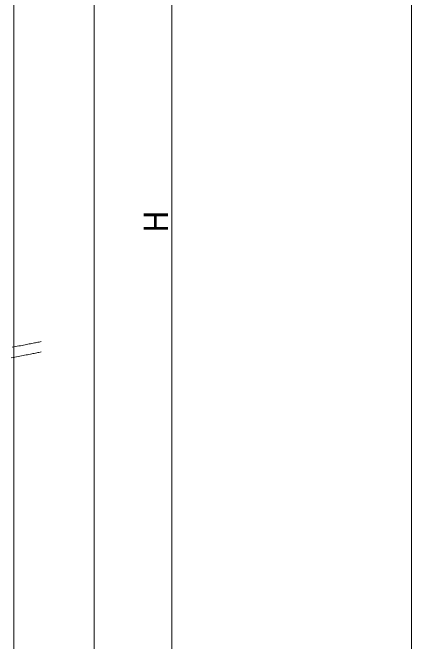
# Model space of a CAD drawing. Units: millimetres, scale not verified. Extents: x -6062 to 6062, y -3045 to 3045.
# Drawn here: x 1442 to 2212, y -1266 to -51 of the extents above; entities that cross this region are included whole.
import ezdxf
from ezdxf.enums import TextEntityAlignment as Align

# ---------------------------------------------------------------- set-up
doc = ezdxf.new("R2010")
doc.units = ezdxf.units.MM
doc.header["$LTSCALE"] = 20
for name, color, linetype, lineweight in [('0-0_2寸法-1', 7, 'Continuous', 9), ('0-4_3一般', 7, 'Continuous', 9), ('0-5_1図面枠', 7, 'Continuous', 9)]:
    doc.layers.add(name, color=color, linetype=linetype, lineweight=lineweight)
doc.styles.add('ＭＳ Ｐゴシック', font='')
doc.styles.get('ＭＳ Ｐゴシック').set_extended_font_data('MS PGothic')

# ---------------------------------------------------------------- blocks, each defined once
blk = doc.blocks.new('グループ-55')
at = {"layer": '0-4_3一般'}
blk.add_line((64643.7, 16304.9), (64643.7, -37700), dxfattribs=at)
blk = doc.blocks.new('グループ-107')
at = {"layer": '0-4_3一般'}
for points in [[(64579.1, -13958.9), (64646.3, -13946.3), (64712.1, -13933.8), (64776.4, -13921.5), (64839.4, -13909.5), (64900.9, -13897.6), (64961.1, -13885.9), (65019.8, -13874.4), (65077.1, -13863.1), (65133.1, -13852.1), (65187.7, -13841.3), (65240.9, -13830.9), (65292.7, -13820.6), (65343.1, -13810.7), (65392.1, -13801), (65439.8, -13791.6), (65486.1, -13782.4), (65531, -13773.5), (65574.5, -13764.9), (65616.6, -13756.5), (65657.3, -13748.4), (65696.7, -13740.5)], [(64546.3, -14366.2), (64615.5, -14353.3), (64683.2, -14340.5), (64749.5, -14327.9), (64814.3, -14315.5), (64877.7, -14303.3), (64939.6, -14291.2), (65000, -14279.3), (65059.1, -14267.6), (65116.6, -14256.2), (65172.8, -14245.1), (65227.6, -14234.2), (65280.9, -14223.6), (65332.8, -14213.3), (65383.2, -14203.2), (65432.3, -14193.5), (65479.9, -14184), (65526.1, -14174.7), (65570.9, -14165.8), (65614.2, -14157.1), (65656.2, -14148.7), (65696.7, -14140.5)]]:
    blk.add_lwpolyline(points, dxfattribs=at)
blk.add_blockref('グループ-55', (0, 0), dxfattribs=at)
blk = doc.blocks.new('グループ-108')
at = {"layer": '0-4_3一般'}
blk.add_line((67743.7, 20804.9), (67743.7, -39000), dxfattribs=at)
blk.add_blockref('グループ-107', (0, 0), dxfattribs=at)
blk = doc.blocks.new('グループ-139')
at = {"layer": '0-5_1図面枠'}
blk.add_lwpolyline([(-80000, 55400), (80000, 55400), (80000, -55400), (-80000, -55400)], close=True, dxfattribs=at)
blk = doc.blocks.new('図面枠')
at = {"layer": '0-5_1図面枠'}
blk.add_blockref('グループ-139', (0, 0), dxfattribs=at)

msp = doc.modelspace()

# ---------------------------------------------------------------- linework, layer by layer
at = {"layer": '0-0_2寸法-1'}
msp.add_line((1749.68, 1027.53), (1749.68, -1937.29), dxfattribs=at)

# ---------------------------------------------------------------- block references
at = {"layer": '0-4_3一般', "xscale": 0.05, "yscale": 0.05}
msp.add_blockref('グループ-108', (-1787.5, 0), dxfattribs=at)
at = {"layer": '0-5_1図面枠', "xscale": 0.05, "yscale": 0.05}
msp.add_blockref('図面枠', (-1787.5, 0), dxfattribs=at)

# ---------------------------------------------------------------- texts
at = {"layer": '0-0_2寸法-1', "style": 'ＭＳ Ｐゴシック', "width": 0.9}
msp.add_text('H', height=47.17, rotation=90, dxfattribs=at).set_placement((1756.75, -475.12), align=Align.BOTTOM_LEFT)

doc.saveas('drawing.dxf')
